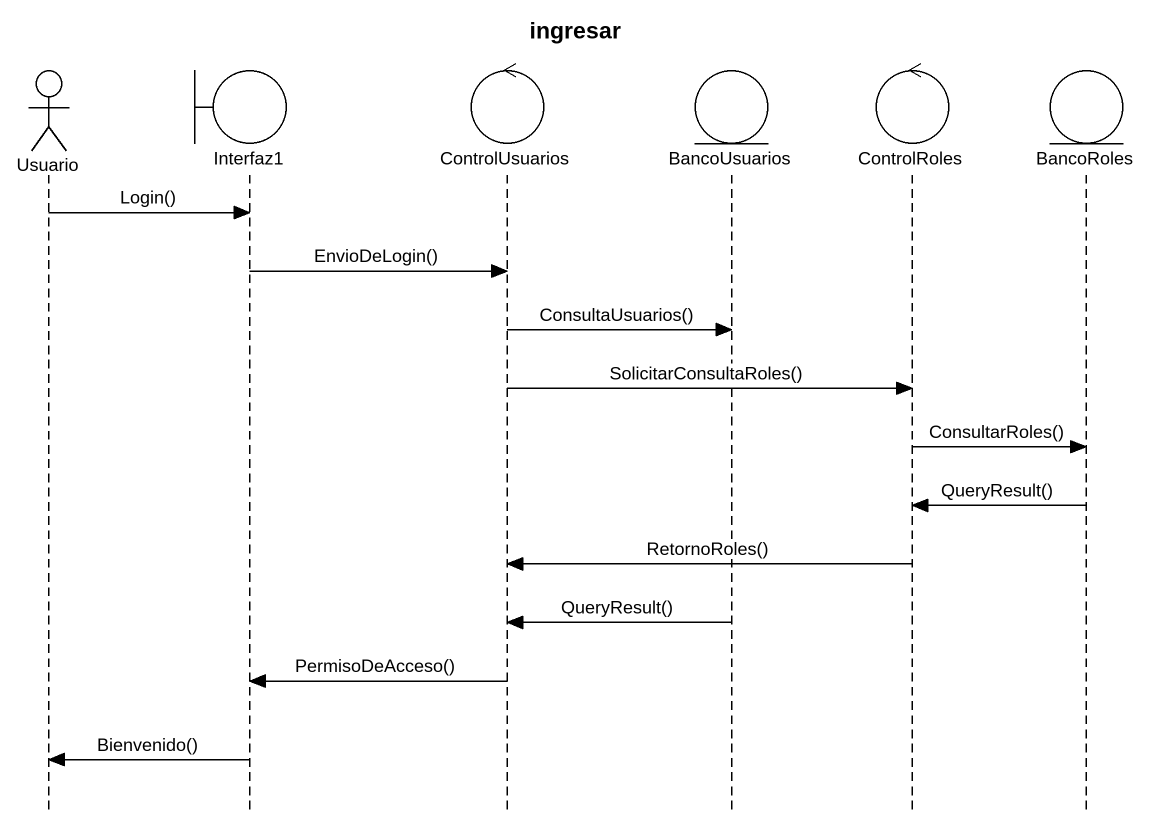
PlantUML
@startuml
title ingresar
hide footbox
actor Usuario
boundary Interfaz1
control ControlUsuarios
entity BancoUsuarios
control ControlRoles
entity BancoRoles

Usuario -> Interfaz1 : Login()
Interfaz1 -> ControlUsuarios : EnvioDeLogin()
ControlUsuarios -> BancoUsuarios : ConsultaUsuarios()
ControlUsuarios -> ControlRoles : SolicitarConsultaRoles()
ControlRoles -> BancoRoles : ConsultarRoles()
BancoRoles -> ControlRoles : QueryResult()
ControlRoles -> ControlUsuarios : RetornoRoles()
BancoUsuarios -> ControlUsuarios : QueryResult()
ControlUsuarios -> Interfaz1 : PermisoDeAcceso()
Interfaz1 -> Usuario : Bienvenido()
@enduml
